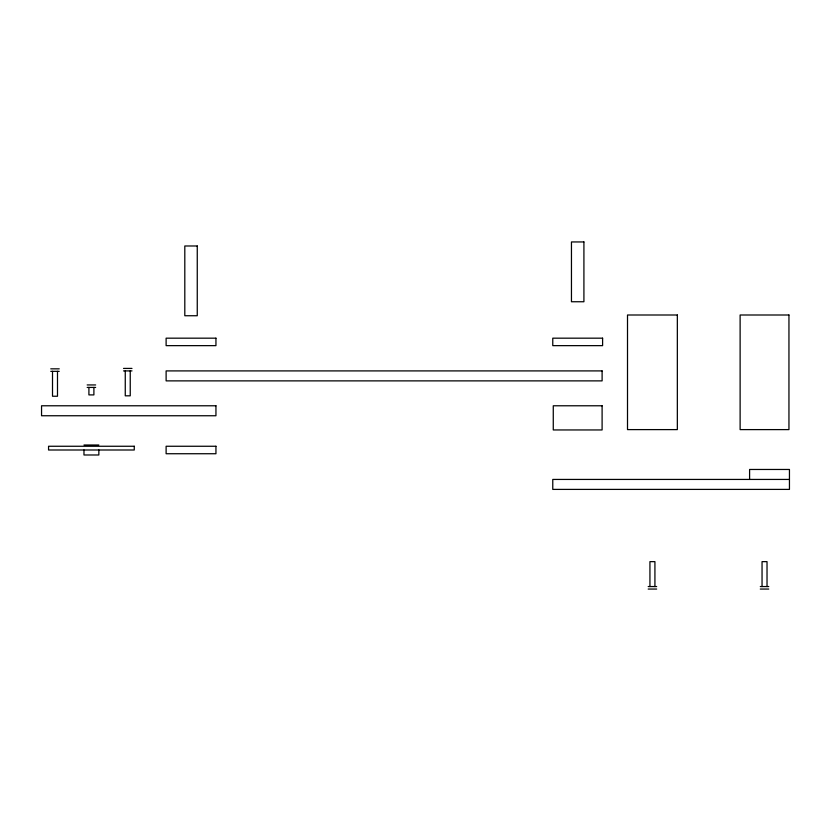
<?xml version="1.0" encoding="UTF-8"?>
<svg xmlns="http://www.w3.org/2000/svg" width="831" height="831" viewBox="0 0 831 831"><rect width="100%" height="100%" fill="white"/><g stroke="black" fill="none" stroke-linecap="round" stroke-linejoin="round"><path stroke-width="1.25" d="M88.917 387.433L88.907 394.902L93.893 394.912L93.903 387.433M123.518 368.413L131.984 368.413M50.764 368.839L59.24 368.839M123.518 370.906L131.984 370.906M50.764 371.332L59.24 371.332M83.973 445.011L98.847 445.011M789.45 479.435L552.771 479.435L552.771 489.397L789.45 489.397L789.45 469.463L749.593 469.463L749.593 479.435M648.19 586.561L656.667 586.561M760.303 586.561L768.768 586.561M648.19 589.054L656.667 589.054M760.303 589.054L768.768 589.054M87.172 384.94L95.648 384.95M87.172 387.423L95.648 387.433M767.023 586.561L767.023 561.642L762.048 561.642L762.048 586.561M654.921 586.561L654.921 561.642L649.935 561.642L649.935 586.561M130.238 370.906L130.238 395.816L125.263 395.816L125.263 370.906M98.847 449.997L98.847 454.983L83.973 454.983L83.973 449.997M57.495 371.332L57.495 396.242L52.509 396.242L52.509 371.332M602.111 370.906L602.111 380.878L166.127 380.878L166.117 370.906L602.111 370.906M583.913 241.946L571.458 241.946L571.458 301.746L583.913 301.746L583.913 241.946M197.259 245.986L184.804 245.986L184.804 315.738L197.259 315.738L197.259 245.986M677.338 315.001L627.509 315.001L627.509 429.606L677.338 429.606L677.338 315.001M788.951 315.001L740.12 315.001L740.12 429.606L788.951 429.606L788.951 315.001M215.946 338.175L166.117 338.175L166.117 345.644L215.946 345.644L215.946 338.175M602.6 338.175L552.771 338.175L552.771 345.644L602.6 345.644L602.6 338.175M215.946 405.777L41.55 405.777L41.55 415.749L215.946 415.749L215.946 405.777M602.101 405.777L553.269 405.777L553.269 429.949L602.101 429.949L602.101 405.777M134.258 446.257L48.562 446.257L48.562 449.997L134.258 449.997L134.258 446.257M215.946 446.257L166.117 446.257L166.117 453.736L215.946 453.736L215.946 446.257"/></g></svg>
